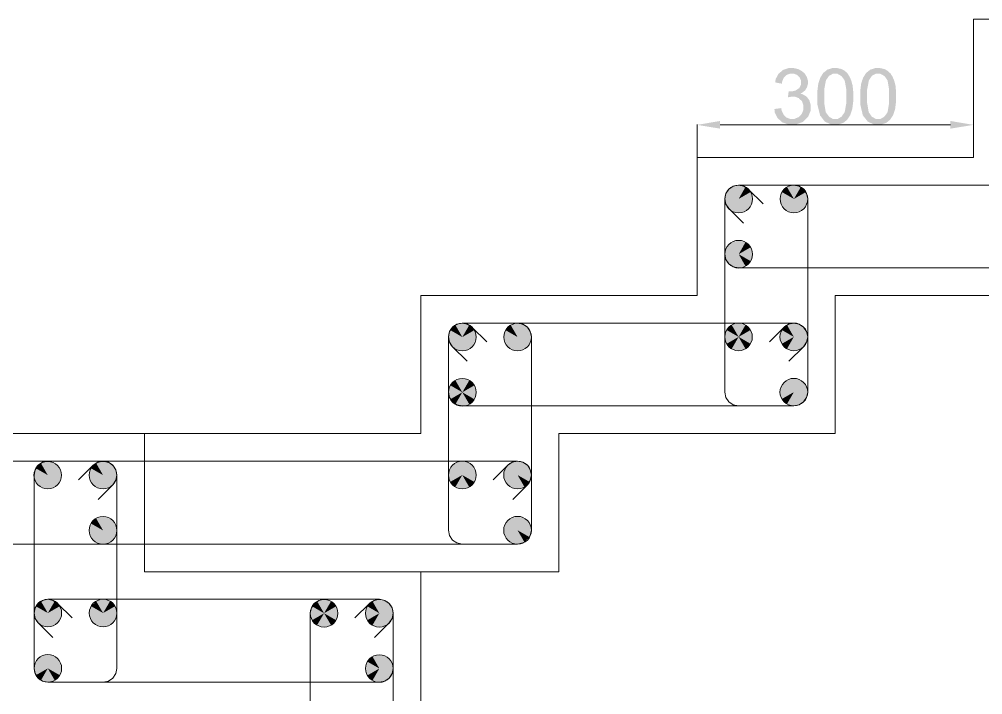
# Model space of a CAD drawing. Header units: millimetres. Extents: x 51.5 to 74.8, y 0.8 to 17.2.
# Drawn here: x 65.006 to 66.374, y 5.873 to 6.833 of the extents above; entities that cross this region are included whole.
import ezdxf

# ---------------------------------------------------------------- set-up
doc = ezdxf.new("R2010")
doc.units = ezdxf.units.MM
doc.layers.add('PDF_Geomertry', color=7, linetype='Continuous')
doc.layers.add('PDF_Solid Fills', color=7, linetype='Continuous')

msp = doc.modelspace()

# ---------------------------------------------------------------- hatches: boundary and pattern name
at = {"layer": 'PDF_Solid Fills', "transparency": 33554559}
msp.add_hatch(color=256, dxfattribs=at).paths.add_polyline_path([(66.0784, 6.7056), (66.088, 6.7069), (66.0888, 6.7029), (66.0918, 6.697), (66.0937, 6.6952), (66.0957, 6.6934), (66.1005, 6.6916), (66.1034, 6.6916), (66.1068, 6.6916), (66.1126, 6.694), (66.115, 6.6963), (66.1172, 6.6987), (66.1195, 6.7044), (66.1195, 6.7079), (66.1195, 6.7112), (66.1175, 6.7168), (66.1152, 6.7188), (66.113, 6.7211), (66.1076, 6.7231), (66.1043, 6.7231), (66.1029, 6.7231), (66.0994, 6.7226), (66.0975, 6.7222), (66.0986, 6.7306), (66.099, 6.7305), (66.0998, 6.7305), (66.1001, 6.7305), (66.1032, 6.7305), (66.1087, 6.732), (66.1111, 6.7337), (66.1136, 6.7352), (66.1161, 6.7402), (66.1161, 6.7436), (66.1161, 6.7462), (66.1143, 6.7505), (66.1125, 6.7523), (66.1107, 6.754), (66.1061, 6.7558), (66.1032, 6.7558), (66.1004, 6.7558), (66.0957, 6.754), (66.0938, 6.7523), (66.0919, 6.7505), (66.0895, 6.7452), (66.089, 6.7416), (66.0794, 6.7434), (66.0802, 6.7483), (66.0843, 6.7558), (66.0875, 6.7584), (66.0905, 6.7611), (66.0983, 6.7637), (66.103, 6.7637), (66.1062, 6.7637), (66.112, 6.7623), (66.1148, 6.7609), (66.1175, 6.7595), (66.1216, 6.7558), (66.123, 6.7534), (66.1245, 6.7511), (66.1259, 6.7461), (66.1259, 6.7433), (66.1259, 6.7408), (66.1245, 6.7362), (66.1232, 6.7341), (66.1218, 6.732), (66.1177, 6.7287), (66.1151, 6.7274), (66.1186, 6.7266), (66.124, 6.7233), (66.1259, 6.7208), (66.1279, 6.7183), (66.1298, 6.7119), (66.1298, 6.7081), (66.1298, 6.703), (66.1261, 6.6943), (66.1223, 6.6908), (66.1186, 6.6872), (66.1091, 6.6836), (66.1033, 6.6836), (66.0982, 6.6836), (66.0897, 6.6866), (66.0862, 6.6897), (66.0827, 6.6929), (66.0788, 6.7008)])
h = msp.add_hatch(color=256, dxfattribs=at)
h.paths.add_polyline_path([(66.1393, 6.7236), (66.1393, 6.7305), (66.1407, 6.7418), (66.1422, 6.7461), (66.1436, 6.7502), (66.1477, 6.7569), (66.1507, 6.7591), (66.1534, 6.7615), (66.1605, 6.7637), (66.1648, 6.7637), (66.168, 6.7637), (66.1736, 6.7624), (66.1759, 6.7612), (66.1783, 6.7599), (66.1822, 6.7562), (66.1837, 6.7538), (66.1852, 6.7515), (66.1877, 6.7456), (66.1886, 6.7422), (66.1895, 6.7387), (66.1904, 6.7294), (66.1904, 6.7236), (66.1904, 6.7168), (66.189, 6.7055), (66.1875, 6.7013), (66.1861, 6.697), (66.1819, 6.6905), (66.179, 6.6881), (66.1762, 6.6859), (66.1691, 6.6836), (66.1648, 6.6836), (66.1591, 6.6836), (66.1502, 6.6876), (66.147, 6.6916), (66.1432, 6.6966), (66.1393, 6.7126)])
h.paths.add_polyline_path([(66.1491, 6.7236), (66.1491, 6.714), (66.1513, 6.7011), (66.1537, 6.6979), (66.1559, 6.6947), (66.1615, 6.6915), (66.1648, 6.6915), (66.1682, 6.6915), (66.1737, 6.6947), (66.1759, 6.6979), (66.1782, 6.7011), (66.1805, 6.714), (66.1805, 6.7236), (66.1805, 6.7333), (66.1782, 6.7462), (66.1759, 6.7494), (66.1737, 6.7524), (66.168, 6.7556), (66.1647, 6.7556), (66.1613, 6.7556), (66.1561, 6.7529), (66.1541, 6.7501), (66.1516, 6.7465), (66.1491, 6.7333)])
h = msp.add_hatch(color=256, dxfattribs=at)
h.paths.add_polyline_path([(66.2002, 6.7236), (66.2002, 6.7305), (66.2016, 6.7418), (66.203, 6.7461), (66.2044, 6.7502), (66.2087, 6.7569), (66.2115, 6.7591), (66.2144, 6.7615), (66.2215, 6.7637), (66.2257, 6.7637), (66.2288, 6.7637), (66.2344, 6.7624), (66.2368, 6.7612), (66.2391, 6.7599), (66.2432, 6.7562), (66.2447, 6.7538), (66.2462, 6.7515), (66.2486, 6.7456), (66.2495, 6.7422), (66.2504, 6.7387), (66.2512, 6.7294), (66.2512, 6.7236), (66.2512, 6.7168), (66.2498, 6.7055), (66.2484, 6.7013), (66.247, 6.697), (66.2427, 6.6905), (66.24, 6.6881), (66.2372, 6.6859), (66.23, 6.6836), (66.2257, 6.6836), (66.2201, 6.6836), (66.2112, 6.6876), (66.2079, 6.6916), (66.204, 6.6966), (66.2002, 6.7126)])
h.paths.add_polyline_path([(66.2101, 6.7236), (66.2101, 6.714), (66.2123, 6.7011), (66.2145, 6.6979), (66.2168, 6.6947), (66.2225, 6.6915), (66.2257, 6.6915), (66.229, 6.6915), (66.2345, 6.6947), (66.2369, 6.6979), (66.2391, 6.7011), (66.2413, 6.714), (66.2413, 6.7236), (66.2413, 6.7333), (66.2391, 6.7462), (66.2369, 6.7494), (66.2347, 6.7524), (66.229, 6.7556), (66.2257, 6.7556), (66.2223, 6.7556), (66.217, 6.7529), (66.215, 6.7501), (66.2126, 6.7465), (66.2101, 6.7333)])

# ---------------------------------------------------------------- linework, layer by layer
at = {"layer": 'PDF_Geomertry', "lineweight": 0}
for points in [[(66.5573, 6.4406), (66.1648, 6.4406), (66.1648, 6.2444), (65.7723, 6.2444), (65.7723, 6.0481), (65.1837, 6.0481), (65.1837, 6.2444), (65.5762, 6.2444), (65.5762, 6.4406), (65.9686, 6.4406), (65.9686, 6.6369), (66.3611, 6.6369), (66.3611, 6.8331), (66.7536, 6.8331)], [(65.9686, 6.6372), (65.9686, 6.6834)], [(66.0013, 6.6831), (66.3284, 6.6831)], [(66.3611, 6.6372), (66.3611, 6.6834)], [(66.3611, 6.6831), (66.3611, 6.6831)], [(65.9686, 6.6369), (65.9686, 6.6369)], [(66.3611, 6.6369), (66.3611, 6.6369)], [(66.4984, 6.4799), (66.0275, 6.4799), (66.02, 6.4813), (66.0136, 6.4856), (66.0094, 6.492), (66.0079, 6.4995), (66.0079, 6.578), (66.0094, 6.5855), (66.0136, 6.5919), (66.02, 6.5962), (66.0275, 6.5976), (66.035, 6.5962), (66.0413, 6.5919), (66.0622, 6.5711), (66.0413, 6.5919), (66.035, 6.5962), (66.0275, 6.5976), (66.02, 6.5962), (66.0136, 6.5919), (66.0094, 6.5855), (66.0079, 6.578), (66.0079, 6.3033), (66.0094, 6.2958), (66.0136, 6.2894), (66.02, 6.2852), (66.0275, 6.2837), (66.1059, 6.2837), (66.1134, 6.2852), (66.1198, 6.2894), (66.1241, 6.2958), (66.1257, 6.3033), (66.1257, 6.578), (66.1241, 6.5855), (66.1198, 6.5919), (66.1134, 6.5962), (66.1059, 6.5976), (66.0275, 6.5976), (66.02, 6.5962), (66.0136, 6.5919), (66.0094, 6.5855), (66.0079, 6.578), (66.0094, 6.5705), (66.0136, 6.5641), (66.0344, 6.5433), (66.0136, 6.5641), (66.0094, 6.5705), (66.0079, 6.578), (66.0094, 6.5855), (66.0136, 6.5919), (66.02, 6.5962), (66.0275, 6.5976), (66.4984, 6.5976)], [(66.099, 6.3472), (66.1198, 6.3679), (66.1241, 6.3743), (66.1257, 6.3818), (66.1241, 6.3893), (66.1198, 6.3956), (66.1134, 6.3999), (66.1059, 6.4015), (65.635, 6.4015), (65.6275, 6.3999), (65.6212, 6.3956), (65.6169, 6.3893), (65.6154, 6.3818), (65.6154, 6.3033), (65.6169, 6.2958), (65.6212, 6.2894), (65.6275, 6.2852), (65.635, 6.2837), (66.1059, 6.2837), (66.1134, 6.2852), (66.1198, 6.2894), (66.1241, 6.2958), (66.1257, 6.3033), (66.1257, 6.3818), (66.1241, 6.3893), (66.1198, 6.3956), (66.1134, 6.3999), (66.1059, 6.4015), (66.0984, 6.3999), (66.092, 6.3956), (66.0713, 6.3748)], [(65.6697, 6.3748), (65.6488, 6.3956), (65.6426, 6.3999), (65.635, 6.4015), (65.6275, 6.3999), (65.6212, 6.3956), (65.6169, 6.3893), (65.6154, 6.3818), (65.6154, 6.107), (65.6169, 6.0995), (65.6212, 6.0931), (65.6275, 6.089), (65.635, 6.0874), (65.7136, 6.0874), (65.7211, 6.089), (65.7275, 6.0931), (65.7316, 6.0995), (65.7332, 6.107), (65.7332, 6.3818), (65.7316, 6.3893), (65.7275, 6.3956), (65.7211, 6.3999), (65.7136, 6.4015), (65.635, 6.4015), (65.6275, 6.3999), (65.6212, 6.3956), (65.6169, 6.3893), (65.6154, 6.3818), (65.6169, 6.3743), (65.6212, 6.3679), (65.6419, 6.3472)], [(66.7536, 5.4595), (66.3611, 5.4595), (66.3611, 5.6558), (65.9686, 5.6558), (65.9686, 5.852), (65.5762, 5.852), (65.5762, 6.0481), (65.1837, 6.0481), (65.1837, 6.2444), (63.3207, 6.2444), (63.2707, 6.1466)], [(65.7066, 6.1509), (65.7275, 6.1718), (65.7316, 6.178), (65.7332, 6.1855), (65.7316, 6.1931), (65.7275, 6.1994), (65.7211, 6.2037), (65.7136, 6.2052), (63.1113, 6.2052)], [(63.1113, 6.0874), (65.7136, 6.0874), (65.7211, 6.089), (65.7275, 6.0931), (65.7316, 6.0995), (65.7332, 6.107), (65.7332, 6.1855), (65.7316, 6.1931), (65.7275, 6.1994), (65.7211, 6.2037), (65.7136, 6.2052), (65.7061, 6.2037), (65.6997, 6.1994), (65.6788, 6.1786)], [(65.0901, 6.1786), (65.1109, 6.1994), (65.1173, 6.2037), (65.1248, 6.2052), (65.1323, 6.2037), (65.1387, 6.1994), (65.143, 6.1931), (65.1444, 6.1855), (65.1444, 5.9108), (65.143, 5.9033), (65.1387, 5.897), (65.1323, 5.8927), (65.1248, 5.8912), (65.0463, 5.8912), (65.0388, 5.8927), (65.0325, 5.897), (65.0282, 5.9033), (65.0268, 5.9108), (65.0268, 6.1855), (65.0282, 6.1931), (65.0325, 6.1994), (65.0388, 6.2037), (65.0463, 6.2052), (65.1248, 6.2052), (65.1323, 6.2037), (65.1387, 6.1994), (65.143, 6.1931), (65.1444, 6.1855), (65.143, 6.178), (65.1387, 6.1718), (65.1179, 6.1509)], [(65.0533, 5.9547), (65.0325, 5.9755), (65.0282, 5.9819), (65.0268, 5.9894), (65.0282, 5.9969), (65.0325, 6.0031), (65.0388, 6.0074), (65.0463, 6.009), (65.5173, 6.009), (65.5248, 6.0074), (65.5312, 6.0031), (65.5354, 5.9969), (65.5369, 5.9894), (65.5369, 5.9108), (65.5354, 5.9033), (65.5312, 5.897), (65.5248, 5.8927), (65.5173, 5.8912), (65.0463, 5.8912), (65.0388, 5.8927), (65.0325, 5.897), (65.0282, 5.9033), (65.0268, 5.9108), (65.0268, 5.9894), (65.0282, 5.9969), (65.0325, 6.0031), (65.0388, 6.0074), (65.0463, 6.009), (65.0538, 6.0074), (65.0602, 6.0031), (65.0811, 5.9824)], [(65.4191, 5.7147), (65.4191, 5.9894), (65.4207, 5.9969), (65.425, 6.0031), (65.4313, 6.0074), (65.4388, 6.009), (65.5173, 6.009), (65.5248, 6.0074), (65.5312, 6.0031), (65.5354, 5.9969), (65.5369, 5.9894), (65.5354, 5.9819), (65.5312, 5.9755), (65.5104, 5.9547)], [(65.4826, 5.9824), (65.5034, 6.0031), (65.5098, 6.0074), (65.5173, 6.009), (65.5248, 6.0074), (65.5312, 6.0031), (65.5354, 5.9969), (65.5369, 5.9894), (65.5369, 5.7147)]]:
    msp.add_lwpolyline(points, dxfattribs=at)
for centre in [(65.4387, 5.9891), (65.5172, 5.9891), (65.5172, 5.9891), (65.5172, 5.9106)]:
    msp.add_circle(centre, 0.0196, dxfattribs=at)
for points in [[(66.0472, 6.5779), (66.0472, 6.5887), (66.0384, 6.5974), (66.0276, 6.5974), (66.0168, 6.5974), (66.0079, 6.5887), (66.0079, 6.5779), (66.0079, 6.567), (66.0168, 6.5581), (66.0276, 6.5581), (66.0384, 6.5581), (66.0472, 6.567), (66.0472, 6.5779)], [(66.0472, 6.5779), (66.0472, 6.5887), (66.0384, 6.5974), (66.0276, 6.5974), (66.0168, 6.5974), (66.0079, 6.5887), (66.0079, 6.5779), (66.0079, 6.567), (66.0168, 6.5581), (66.0276, 6.5581), (66.0384, 6.5581), (66.0472, 6.567), (66.0472, 6.5779)], [(66.1257, 6.5779), (66.1257, 6.5887), (66.1169, 6.5974), (66.1061, 6.5974), (66.0952, 6.5974), (66.0865, 6.5887), (66.0865, 6.5779), (66.0865, 6.567), (66.0952, 6.5581), (66.1061, 6.5581), (66.1169, 6.5581), (66.1257, 6.567), (66.1257, 6.5779)], [(66.0472, 6.4993), (66.0472, 6.5101), (66.0384, 6.519), (66.0276, 6.519), (66.0168, 6.519), (66.0079, 6.5101), (66.0079, 6.4993), (66.0079, 6.4884), (66.0168, 6.4797), (66.0276, 6.4797), (66.0384, 6.4797), (66.0472, 6.4884), (66.0472, 6.4993)], [(65.6547, 6.3816), (65.6547, 6.3924), (65.6459, 6.4012), (65.6351, 6.4012), (65.6243, 6.4012), (65.6155, 6.3924), (65.6155, 6.3816), (65.6155, 6.3708), (65.6243, 6.3619), (65.6351, 6.3619), (65.6459, 6.3619), (65.6547, 6.3708), (65.6547, 6.3816)], [(65.6547, 6.3816), (65.6547, 6.3924), (65.6459, 6.4012), (65.6351, 6.4012), (65.6243, 6.4012), (65.6155, 6.3924), (65.6155, 6.3816), (65.6155, 6.3708), (65.6243, 6.3619), (65.6351, 6.3619), (65.6459, 6.3619), (65.6547, 6.3708), (65.6547, 6.3816)], [(65.7332, 6.3816), (65.7332, 6.3924), (65.7244, 6.4012), (65.7136, 6.4012), (65.7027, 6.4012), (65.694, 6.3924), (65.694, 6.3816), (65.694, 6.3708), (65.7027, 6.3619), (65.7136, 6.3619), (65.7244, 6.3619), (65.7332, 6.3708), (65.7332, 6.3816)], [(66.047, 6.3818), (66.047, 6.3926), (66.0383, 6.4015), (66.0275, 6.4015), (66.0166, 6.4015), (66.0079, 6.3926), (66.0079, 6.3818), (66.0079, 6.3709), (66.0166, 6.3622), (66.0275, 6.3622), (66.0383, 6.3622), (66.047, 6.3709), (66.047, 6.3818)], [(66.1257, 6.3818), (66.1257, 6.3926), (66.1168, 6.4015), (66.1059, 6.4015), (66.0951, 6.4015), (66.0863, 6.3926), (66.0863, 6.3818), (66.0863, 6.3709), (66.0951, 6.3622), (66.1059, 6.3622), (66.1168, 6.3622), (66.1257, 6.3709), (66.1257, 6.3818)], [(66.1257, 6.3818), (66.1257, 6.3926), (66.1168, 6.4015), (66.1059, 6.4015), (66.0951, 6.4015), (66.0863, 6.3926), (66.0863, 6.3818), (66.0863, 6.3709), (66.0951, 6.3622), (66.1059, 6.3622), (66.1168, 6.3622), (66.1257, 6.3709), (66.1257, 6.3818)], [(65.6547, 6.3031), (65.6547, 6.314), (65.6459, 6.3227), (65.6351, 6.3227), (65.6243, 6.3227), (65.6155, 6.314), (65.6155, 6.3031), (65.6155, 6.2923), (65.6243, 6.2834), (65.6351, 6.2834), (65.6459, 6.2834), (65.6547, 6.2923), (65.6547, 6.3031)], [(66.1257, 6.3033), (66.1257, 6.3141), (66.1168, 6.3229), (66.1059, 6.3229), (66.0951, 6.3229), (66.0863, 6.3141), (66.0863, 6.3033), (66.0863, 6.2924), (66.0951, 6.2837), (66.1059, 6.2837), (66.1168, 6.2837), (66.1257, 6.2924), (66.1257, 6.3033)], [(65.0659, 6.1854), (65.0659, 6.1962), (65.057, 6.2049), (65.0462, 6.2049), (65.0354, 6.2049), (65.0266, 6.1962), (65.0266, 6.1854), (65.0266, 6.1745), (65.0354, 6.1658), (65.0462, 6.1658), (65.057, 6.1658), (65.0659, 6.1745), (65.0659, 6.1854)], [(65.1444, 6.1854), (65.1444, 6.1962), (65.1355, 6.2049), (65.1247, 6.2049), (65.1138, 6.2049), (65.1051, 6.1962), (65.1051, 6.1854), (65.1051, 6.1745), (65.1138, 6.1658), (65.1247, 6.1658), (65.1355, 6.1658), (65.1444, 6.1745), (65.1444, 6.1854)], [(65.1444, 6.1854), (65.1444, 6.1962), (65.1355, 6.2049), (65.1247, 6.2049), (65.1138, 6.2049), (65.1051, 6.1962), (65.1051, 6.1854), (65.1051, 6.1745), (65.1138, 6.1658), (65.1247, 6.1658), (65.1355, 6.1658), (65.1444, 6.1745), (65.1444, 6.1854)], [(65.6547, 6.1855), (65.6547, 6.1963), (65.6458, 6.2052), (65.635, 6.2052), (65.6241, 6.2052), (65.6154, 6.1963), (65.6154, 6.1855), (65.6154, 6.1747), (65.6241, 6.1659), (65.635, 6.1659), (65.6458, 6.1659), (65.6547, 6.1747), (65.6547, 6.1855)], [(65.7332, 6.1855), (65.7332, 6.1963), (65.7244, 6.2052), (65.7136, 6.2052), (65.7027, 6.2052), (65.6938, 6.1963), (65.6938, 6.1855), (65.6938, 6.1747), (65.7027, 6.1659), (65.7136, 6.1659), (65.7244, 6.1659), (65.7332, 6.1747), (65.7332, 6.1855)], [(65.7332, 6.1855), (65.7332, 6.1963), (65.7244, 6.2052), (65.7136, 6.2052), (65.7027, 6.2052), (65.6938, 6.1963), (65.6938, 6.1855), (65.6938, 6.1747), (65.7027, 6.1659), (65.7136, 6.1659), (65.7244, 6.1659), (65.7332, 6.1747), (65.7332, 6.1855)], [(65.1444, 6.1069), (65.1444, 6.1177), (65.1355, 6.1265), (65.1247, 6.1265), (65.1138, 6.1265), (65.1051, 6.1177), (65.1051, 6.1069), (65.1051, 6.0961), (65.1138, 6.0872), (65.1247, 6.0872), (65.1355, 6.0872), (65.1444, 6.0961), (65.1444, 6.1069)], [(65.7332, 6.107), (65.7332, 6.1179), (65.7244, 6.1268), (65.7136, 6.1268), (65.7027, 6.1268), (65.6938, 6.1179), (65.6938, 6.107), (65.6938, 6.0962), (65.7027, 6.0874), (65.7136, 6.0874), (65.7244, 6.0874), (65.7332, 6.0962), (65.7332, 6.107)], [(65.0659, 5.9894), (65.0659, 6.0002), (65.0572, 6.009), (65.0463, 6.009), (65.0355, 6.009), (65.0268, 6.0002), (65.0268, 5.9894), (65.0268, 5.9786), (65.0355, 5.9697), (65.0463, 5.9697), (65.0572, 5.9697), (65.0659, 5.9786), (65.0659, 5.9894)], [(65.0659, 5.9894), (65.0659, 6.0002), (65.0572, 6.009), (65.0463, 6.009), (65.0355, 6.009), (65.0268, 6.0002), (65.0268, 5.9894), (65.0268, 5.9786), (65.0355, 5.9697), (65.0463, 5.9697), (65.0572, 5.9697), (65.0659, 5.9786), (65.0659, 5.9894)], [(65.1444, 5.9894), (65.1444, 6.0002), (65.1357, 6.009), (65.1248, 6.009), (65.114, 6.009), (65.1052, 6.0002), (65.1052, 5.9894), (65.1052, 5.9786), (65.114, 5.9697), (65.1248, 5.9697), (65.1357, 5.9697), (65.1444, 5.9786), (65.1444, 5.9894)], [(65.0659, 5.9108), (65.0659, 5.9216), (65.0572, 5.9305), (65.0463, 5.9305), (65.0355, 5.9305), (65.0268, 5.9216), (65.0268, 5.9108), (65.0268, 5.8999), (65.0355, 5.8912), (65.0463, 5.8912), (65.0572, 5.8912), (65.0659, 5.8999), (65.0659, 5.9108)]]:
    msp.add_open_spline(points, degree=3, knots=[0, 0, 0, 0, 1, 1, 1, 2, 2, 2, 3, 3, 3, 4, 4, 4, 4], dxfattribs=at)
at = {"layer": 'PDF_Solid Fills', "transparency": 33554559}
for points in [[(66.0013, 6.6886), (66.0013, 6.6777), (65.9686, 6.6831)], [(66.3284, 6.6777), (66.3284, 6.6886), (66.3611, 6.6831)], [(66.0276, 6.5974), (66.0177, 6.5948), (66.0276, 6.5779)], [(66.0373, 6.5948), (66.0276, 6.5974), (66.0276, 6.5779)], [(66.1061, 6.5974), (66.0962, 6.5948), (66.1061, 6.5779)], [(66.1159, 6.5948), (66.1061, 6.5974), (66.1061, 6.5779)], [(66.0105, 6.5876), (66.0079, 6.5779), (66.0276, 6.5779)], [(66.0177, 6.5948), (66.0105, 6.5876), (66.0276, 6.5779)], [(66.0445, 6.5876), (66.0373, 6.5948), (66.0276, 6.5779)], [(66.0472, 6.5779), (66.0445, 6.5876), (66.0276, 6.5779)], [(66.0891, 6.5876), (66.0865, 6.5779), (66.1061, 6.5779)], [(66.0962, 6.5948), (66.0891, 6.5876), (66.1061, 6.5779)], [(66.123, 6.5876), (66.1159, 6.5948), (66.1061, 6.5779)], [(66.1257, 6.5779), (66.123, 6.5876), (66.1061, 6.5779)], [(66.0079, 6.5779), (66.0105, 6.568), (66.0276, 6.5779)], [(66.0105, 6.568), (66.0177, 6.5608), (66.0276, 6.5779)], [(66.0177, 6.5608), (66.0276, 6.5581), (66.0276, 6.5779)], [(66.0445, 6.568), (66.0472, 6.5779), (66.0276, 6.5779)], [(66.0373, 6.5608), (66.0445, 6.568), (66.0276, 6.5779)], [(66.0276, 6.5581), (66.0373, 6.5608), (66.0276, 6.5779)], [(66.0865, 6.5779), (66.0891, 6.568), (66.1061, 6.5779)], [(66.0891, 6.568), (66.0962, 6.5608), (66.1061, 6.5779)], [(66.0962, 6.5608), (66.1061, 6.5581), (66.1061, 6.5779)], [(66.123, 6.568), (66.1257, 6.5779), (66.1061, 6.5779)], [(66.1159, 6.5608), (66.123, 6.568), (66.1061, 6.5779)], [(66.1061, 6.5581), (66.1159, 6.5608), (66.1061, 6.5779)], [(66.0105, 6.5091), (66.0177, 6.5163), (66.0276, 6.4993)], [(66.0177, 6.5163), (66.0276, 6.519), (66.0276, 6.4993)], [(66.0276, 6.519), (66.0373, 6.5163), (66.0276, 6.4993)], [(66.0373, 6.5163), (66.0445, 6.5091), (66.0276, 6.4993)], [(66.0079, 6.4993), (66.0105, 6.5091), (66.0276, 6.4993)], [(66.0445, 6.5091), (66.0472, 6.4993), (66.0276, 6.4993)], [(66.0105, 6.4895), (66.0079, 6.4993), (66.0276, 6.4993)], [(66.0177, 6.4823), (66.0105, 6.4895), (66.0276, 6.4993)], [(66.0276, 6.4797), (66.0177, 6.4823), (66.0276, 6.4993)], [(66.0373, 6.4823), (66.0276, 6.4797), (66.0276, 6.4993)], [(66.0445, 6.4895), (66.0373, 6.4823), (66.0276, 6.4993)], [(66.0472, 6.4993), (66.0445, 6.4895), (66.0276, 6.4993)], [(65.6182, 6.3913), (65.6155, 6.3816), (65.6351, 6.3816)], [(65.6252, 6.3986), (65.6182, 6.3913), (65.6351, 6.3816)], [(65.6351, 6.4012), (65.6252, 6.3986), (65.6351, 6.3816)], [(65.645, 6.3986), (65.6351, 6.4012), (65.6351, 6.3816)], [(65.652, 6.3913), (65.645, 6.3986), (65.6351, 6.3816)], [(65.6547, 6.3816), (65.652, 6.3913), (65.6351, 6.3816)], [(65.6966, 6.3913), (65.694, 6.3816), (65.7136, 6.3816)], [(65.7038, 6.3986), (65.6966, 6.3913), (65.7136, 6.3816)], [(65.7136, 6.4012), (65.7038, 6.3986), (65.7136, 6.3816)], [(65.7234, 6.3986), (65.7136, 6.4012), (65.7136, 6.3816)], [(65.7307, 6.3913), (65.7234, 6.3986), (65.7136, 6.3816)], [(65.7332, 6.3816), (65.7307, 6.3913), (65.7136, 6.3816)], [(66.0079, 6.3818), (66.0105, 6.3916), (66.0275, 6.3818)], [(66.0105, 6.3916), (66.0177, 6.3988), (66.0275, 6.3818)], [(66.0177, 6.3988), (66.0275, 6.4015), (66.0275, 6.3818)], [(66.0275, 6.4015), (66.0373, 6.3988), (66.0275, 6.3818)], [(66.0373, 6.3988), (66.0445, 6.3916), (66.0275, 6.3818)], [(66.0445, 6.3916), (66.047, 6.3818), (66.0275, 6.3818)], [(66.0863, 6.3818), (66.089, 6.3916), (66.1059, 6.3818)], [(66.089, 6.3916), (66.0962, 6.3988), (66.1059, 6.3818)], [(66.0962, 6.3988), (66.1059, 6.4015), (66.1059, 6.3818)], [(66.1059, 6.4015), (66.1158, 6.3988), (66.1059, 6.3818)], [(66.1158, 6.3988), (66.123, 6.3916), (66.1059, 6.3818)], [(66.123, 6.3916), (66.1257, 6.3818), (66.1059, 6.3818)], [(65.6155, 6.3816), (65.6182, 6.3718), (65.6351, 6.3816)], [(65.6182, 6.3718), (65.6252, 6.3645), (65.6351, 6.3816)], [(65.6252, 6.3645), (65.6351, 6.3619), (65.6351, 6.3816)], [(65.652, 6.3718), (65.6547, 6.3816), (65.6351, 6.3816)], [(65.645, 6.3645), (65.652, 6.3718), (65.6351, 6.3816)], [(65.6351, 6.3619), (65.645, 6.3645), (65.6351, 6.3816)], [(65.694, 6.3816), (65.6966, 6.3718), (65.7136, 6.3816)], [(65.6966, 6.3718), (65.7038, 6.3645), (65.7136, 6.3816)], [(65.7038, 6.3645), (65.7136, 6.3619), (65.7136, 6.3816)], [(65.7307, 6.3718), (65.7332, 6.3816), (65.7136, 6.3816)], [(65.7234, 6.3645), (65.7307, 6.3718), (65.7136, 6.3816)], [(65.7136, 6.3619), (65.7234, 6.3645), (65.7136, 6.3816)], [(66.0105, 6.372), (66.0079, 6.3818), (66.0275, 6.3818)], [(66.0177, 6.3648), (66.0105, 6.372), (66.0275, 6.3818)], [(66.0275, 6.3622), (66.0177, 6.3648), (66.0275, 6.3818)], [(66.0373, 6.3648), (66.0275, 6.3622), (66.0275, 6.3818)], [(66.0445, 6.372), (66.0373, 6.3648), (66.0275, 6.3818)], [(66.047, 6.3818), (66.0445, 6.372), (66.0275, 6.3818)], [(66.089, 6.372), (66.0863, 6.3818), (66.1059, 6.3818)], [(66.0962, 6.3648), (66.089, 6.372), (66.1059, 6.3818)], [(66.1059, 6.3622), (66.0962, 6.3648), (66.1059, 6.3818)], [(66.1158, 6.3648), (66.1059, 6.3622), (66.1059, 6.3818)], [(66.123, 6.372), (66.1158, 6.3648), (66.1059, 6.3818)], [(66.1257, 6.3818), (66.123, 6.372), (66.1059, 6.3818)], [(65.6252, 6.3201), (65.6351, 6.3227), (65.6351, 6.3031)], [(65.6351, 6.3227), (65.645, 6.3201), (65.6351, 6.3031)], [(66.1059, 6.3229), (66.0962, 6.3204), (66.1059, 6.3033)], [(66.1158, 6.3204), (66.1059, 6.3229), (66.1059, 6.3033)], [(65.6155, 6.3031), (65.6182, 6.3129), (65.6351, 6.3031)], [(65.6182, 6.3129), (65.6252, 6.3201), (65.6351, 6.3031)], [(65.645, 6.3201), (65.652, 6.3129), (65.6351, 6.3031)], [(65.652, 6.3129), (65.6547, 6.3031), (65.6351, 6.3031)], [(66.089, 6.3131), (66.0863, 6.3033), (66.1059, 6.3033)], [(66.0962, 6.3204), (66.089, 6.3131), (66.1059, 6.3033)], [(66.123, 6.3131), (66.1158, 6.3204), (66.1059, 6.3033)], [(66.1257, 6.3033), (66.123, 6.3131), (66.1059, 6.3033)], [(65.6182, 6.2933), (65.6155, 6.3031), (65.6351, 6.3031)], [(65.6252, 6.2861), (65.6182, 6.2933), (65.6351, 6.3031)], [(65.6351, 6.2834), (65.6252, 6.2861), (65.6351, 6.3031)], [(65.645, 6.2861), (65.6351, 6.2834), (65.6351, 6.3031)], [(65.652, 6.2933), (65.645, 6.2861), (65.6351, 6.3031)], [(65.6547, 6.3031), (65.652, 6.2933), (65.6351, 6.3031)], [(66.0863, 6.3033), (66.089, 6.2936), (66.1059, 6.3033)], [(66.089, 6.2936), (66.0962, 6.2863), (66.1059, 6.3033)], [(66.0962, 6.2863), (66.1059, 6.2837), (66.1059, 6.3033)], [(66.123, 6.2936), (66.1257, 6.3033), (66.1059, 6.3033)], [(66.1158, 6.2863), (66.123, 6.2936), (66.1059, 6.3033)], [(66.1059, 6.2837), (66.1158, 6.2863), (66.1059, 6.3033)], [(65.0293, 6.1951), (65.0365, 6.2023), (65.0462, 6.1854)], [(65.0365, 6.2023), (65.0462, 6.2049), (65.0462, 6.1854)], [(65.0462, 6.2049), (65.0561, 6.2023), (65.0462, 6.1854)], [(65.0561, 6.2023), (65.0633, 6.1951), (65.0462, 6.1854)], [(65.1077, 6.1951), (65.115, 6.2023), (65.1247, 6.1854)], [(65.115, 6.2023), (65.1247, 6.2049), (65.1247, 6.1854)], [(65.1247, 6.2049), (65.1345, 6.2023), (65.1247, 6.1854)], [(65.1345, 6.2023), (65.1418, 6.1951), (65.1247, 6.1854)], [(65.618, 6.1954), (65.6252, 6.2026), (65.635, 6.1855)], [(65.6252, 6.2026), (65.635, 6.2052), (65.635, 6.1855)], [(65.635, 6.2052), (65.6448, 6.2026), (65.635, 6.1855)], [(65.6448, 6.2026), (65.652, 6.1954), (65.635, 6.1855)], [(65.6965, 6.1954), (65.7037, 6.2026), (65.7136, 6.1855)], [(65.7037, 6.2026), (65.7136, 6.2052), (65.7136, 6.1855)], [(65.7136, 6.2052), (65.7233, 6.2026), (65.7136, 6.1855)], [(65.7233, 6.2026), (65.7305, 6.1954), (65.7136, 6.1855)], [(65.0266, 6.1854), (65.0293, 6.1951), (65.0462, 6.1854)], [(65.0633, 6.1951), (65.0659, 6.1854), (65.0462, 6.1854)], [(65.1051, 6.1854), (65.1077, 6.1951), (65.1247, 6.1854)], [(65.1418, 6.1951), (65.1444, 6.1854), (65.1247, 6.1854)], [(65.6154, 6.1855), (65.618, 6.1954), (65.635, 6.1855)], [(65.652, 6.1954), (65.6547, 6.1855), (65.635, 6.1855)], [(65.6938, 6.1855), (65.6965, 6.1954), (65.7136, 6.1855)], [(65.7305, 6.1954), (65.7332, 6.1855), (65.7136, 6.1855)], [(65.0293, 6.1755), (65.0266, 6.1854), (65.0462, 6.1854)], [(65.0365, 6.1683), (65.0293, 6.1755), (65.0462, 6.1854)], [(65.0462, 6.1658), (65.0365, 6.1683), (65.0462, 6.1854)], [(65.0561, 6.1683), (65.0462, 6.1658), (65.0462, 6.1854)], [(65.0633, 6.1755), (65.0561, 6.1683), (65.0462, 6.1854)], [(65.0659, 6.1854), (65.0633, 6.1755), (65.0462, 6.1854)], [(65.1077, 6.1755), (65.1051, 6.1854), (65.1247, 6.1854)], [(65.115, 6.1683), (65.1077, 6.1755), (65.1247, 6.1854)], [(65.1247, 6.1658), (65.115, 6.1683), (65.1247, 6.1854)], [(65.1345, 6.1683), (65.1247, 6.1658), (65.1247, 6.1854)], [(65.1418, 6.1755), (65.1345, 6.1683), (65.1247, 6.1854)], [(65.1444, 6.1854), (65.1418, 6.1755), (65.1247, 6.1854)], [(65.618, 6.1758), (65.6154, 6.1855), (65.635, 6.1855)], [(65.6252, 6.1686), (65.618, 6.1758), (65.635, 6.1855)], [(65.635, 6.1659), (65.6252, 6.1686), (65.635, 6.1855)], [(65.6448, 6.1686), (65.635, 6.1659), (65.635, 6.1855)], [(65.652, 6.1758), (65.6448, 6.1686), (65.635, 6.1855)], [(65.6547, 6.1855), (65.652, 6.1758), (65.635, 6.1855)], [(65.6965, 6.1758), (65.6938, 6.1855), (65.7136, 6.1855)], [(65.7037, 6.1686), (65.6965, 6.1758), (65.7136, 6.1855)], [(65.7136, 6.1659), (65.7037, 6.1686), (65.7136, 6.1855)], [(65.7233, 6.1686), (65.7136, 6.1659), (65.7136, 6.1855)], [(65.7305, 6.1758), (65.7233, 6.1686), (65.7136, 6.1855)], [(65.7332, 6.1855), (65.7305, 6.1758), (65.7136, 6.1855)], [(65.115, 6.1238), (65.1077, 6.1166), (65.1247, 6.1069)], [(65.1247, 6.1265), (65.115, 6.1238), (65.1247, 6.1069)], [(65.1345, 6.1238), (65.1247, 6.1265), (65.1247, 6.1069)], [(65.1418, 6.1166), (65.1345, 6.1238), (65.1247, 6.1069)], [(65.7037, 6.1241), (65.6965, 6.1169), (65.7136, 6.107)], [(65.7136, 6.1268), (65.7037, 6.1241), (65.7136, 6.107)], [(65.7233, 6.1241), (65.7136, 6.1268), (65.7136, 6.107)], [(65.7305, 6.1169), (65.7233, 6.1241), (65.7136, 6.107)], [(65.1077, 6.1166), (65.1051, 6.1069), (65.1247, 6.1069)], [(65.1051, 6.1069), (65.1077, 6.097), (65.1247, 6.1069)], [(65.1077, 6.097), (65.115, 6.0898), (65.1247, 6.1069)], [(65.115, 6.0898), (65.1247, 6.0872), (65.1247, 6.1069)], [(65.1444, 6.1069), (65.1418, 6.1166), (65.1247, 6.1069)], [(65.1418, 6.097), (65.1444, 6.1069), (65.1247, 6.1069)], [(65.1345, 6.0898), (65.1418, 6.097), (65.1247, 6.1069)], [(65.1247, 6.0872), (65.1345, 6.0898), (65.1247, 6.1069)], [(65.6965, 6.1169), (65.6938, 6.107), (65.7136, 6.107)], [(65.6938, 6.107), (65.6965, 6.0973), (65.7136, 6.107)], [(65.6965, 6.0973), (65.7037, 6.0901), (65.7136, 6.107)], [(65.7037, 6.0901), (65.7136, 6.0874), (65.7136, 6.107)], [(65.7332, 6.107), (65.7305, 6.1169), (65.7136, 6.107)], [(65.7305, 6.0973), (65.7332, 6.107), (65.7136, 6.107)], [(65.7233, 6.0901), (65.7305, 6.0973), (65.7136, 6.107)], [(65.7136, 6.0874), (65.7233, 6.0901), (65.7136, 6.107)], [(65.0463, 6.009), (65.0365, 6.0063), (65.0463, 5.9894)], [(65.0561, 6.0063), (65.0463, 6.009), (65.0463, 5.9894)], [(65.1248, 6.009), (65.115, 6.0063), (65.1248, 5.9894)], [(65.1347, 6.0063), (65.1248, 6.009), (65.1248, 5.9894)], [(65.4288, 6.0061), (65.4387, 6.0087), (65.4387, 5.9891)], [(65.4387, 6.0087), (65.4486, 6.0061), (65.4387, 5.9891)], [(65.5075, 6.0061), (65.5172, 6.0087), (65.5172, 5.9891)], [(65.5172, 6.0087), (65.527, 6.0061), (65.5172, 5.9891)], [(65.0293, 5.9991), (65.0268, 5.9894), (65.0463, 5.9894)], [(65.0365, 6.0063), (65.0293, 5.9991), (65.0463, 5.9894)], [(65.0633, 5.9991), (65.0561, 6.0063), (65.0463, 5.9894)], [(65.0659, 5.9894), (65.0633, 5.9991), (65.0463, 5.9894)], [(65.1079, 5.9991), (65.1052, 5.9894), (65.1248, 5.9894)], [(65.115, 6.0063), (65.1079, 5.9991), (65.1248, 5.9894)], [(65.1418, 5.9991), (65.1347, 6.0063), (65.1248, 5.9894)], [(65.1444, 5.9894), (65.1418, 5.9991), (65.1248, 5.9894)], [(65.4191, 5.9891), (65.4218, 5.999), (65.4387, 5.9891)], [(65.4218, 5.999), (65.4288, 6.0061), (65.4387, 5.9891)], [(65.4486, 6.0061), (65.4557, 5.999), (65.4387, 5.9891)], [(65.4557, 5.999), (65.4583, 5.9891), (65.4387, 5.9891)], [(65.4976, 5.9891), (65.5002, 5.999), (65.5172, 5.9891)], [(65.5002, 5.999), (65.5075, 6.0061), (65.5172, 5.9891)], [(65.527, 6.0061), (65.5343, 5.999), (65.5172, 5.9891)], [(65.5343, 5.999), (65.5368, 5.9891), (65.5172, 5.9891)], [(65.0268, 5.9894), (65.0293, 5.9795), (65.0463, 5.9894)], [(65.0293, 5.9795), (65.0365, 5.9723), (65.0463, 5.9894)], [(65.0365, 5.9723), (65.0463, 5.9697), (65.0463, 5.9894)], [(65.0633, 5.9795), (65.0659, 5.9894), (65.0463, 5.9894)], [(65.0561, 5.9723), (65.0633, 5.9795), (65.0463, 5.9894)], [(65.0463, 5.9697), (65.0561, 5.9723), (65.0463, 5.9894)], [(65.1052, 5.9894), (65.1079, 5.9795), (65.1248, 5.9894)], [(65.1079, 5.9795), (65.115, 5.9723), (65.1248, 5.9894)], [(65.115, 5.9723), (65.1248, 5.9697), (65.1248, 5.9894)], [(65.1418, 5.9795), (65.1444, 5.9894), (65.1248, 5.9894)], [(65.1347, 5.9723), (65.1418, 5.9795), (65.1248, 5.9894)], [(65.1248, 5.9697), (65.1347, 5.9723), (65.1248, 5.9894)], [(65.4218, 5.9793), (65.4191, 5.9891), (65.4387, 5.9891)], [(65.4288, 5.9722), (65.4218, 5.9793), (65.4387, 5.9891)], [(65.4387, 5.9695), (65.4288, 5.9722), (65.4387, 5.9891)], [(65.4486, 5.9722), (65.4387, 5.9695), (65.4387, 5.9891)], [(65.4557, 5.9793), (65.4486, 5.9722), (65.4387, 5.9891)], [(65.4583, 5.9891), (65.4557, 5.9793), (65.4387, 5.9891)], [(65.5002, 5.9793), (65.4976, 5.9891), (65.5172, 5.9891)], [(65.5075, 5.9722), (65.5002, 5.9793), (65.5172, 5.9891)], [(65.5172, 5.9695), (65.5075, 5.9722), (65.5172, 5.9891)], [(65.527, 5.9722), (65.5172, 5.9695), (65.5172, 5.9891)], [(65.5343, 5.9793), (65.527, 5.9722), (65.5172, 5.9891)], [(65.5368, 5.9891), (65.5343, 5.9793), (65.5172, 5.9891)], [(65.0293, 5.9206), (65.0365, 5.9279), (65.0463, 5.9108)], [(65.0365, 5.9279), (65.0463, 5.9305), (65.0463, 5.9108)], [(65.0463, 5.9305), (65.0561, 5.9279), (65.0463, 5.9108)], [(65.0561, 5.9279), (65.0633, 5.9206), (65.0463, 5.9108)], [(65.5075, 5.9276), (65.5002, 5.9204), (65.5172, 5.9106)], [(65.5172, 5.9302), (65.5075, 5.9276), (65.5172, 5.9106)], [(65.527, 5.9276), (65.5172, 5.9302), (65.5172, 5.9106)], [(65.5343, 5.9204), (65.527, 5.9276), (65.5172, 5.9106)], [(65.0268, 5.9108), (65.0293, 5.9206), (65.0463, 5.9108)], [(65.0633, 5.9206), (65.0659, 5.9108), (65.0463, 5.9108)], [(65.5002, 5.9204), (65.4976, 5.9106), (65.5172, 5.9106)], [(65.5368, 5.9106), (65.5343, 5.9204), (65.5172, 5.9106)], [(65.0293, 5.9011), (65.0268, 5.9108), (65.0463, 5.9108)], [(65.0365, 5.8938), (65.0293, 5.9011), (65.0463, 5.9108)], [(65.0463, 5.8912), (65.0365, 5.8938), (65.0463, 5.9108)], [(65.0561, 5.8938), (65.0463, 5.8912), (65.0463, 5.9108)], [(65.0633, 5.9011), (65.0561, 5.8938), (65.0463, 5.9108)], [(65.0659, 5.9108), (65.0633, 5.9011), (65.0463, 5.9108)], [(65.4976, 5.9106), (65.5002, 5.9008), (65.5172, 5.9106)], [(65.5002, 5.9008), (65.5075, 5.8936), (65.5172, 5.9106)], [(65.5075, 5.8936), (65.5172, 5.8911), (65.5172, 5.9106)], [(65.5343, 5.9008), (65.5368, 5.9106), (65.5172, 5.9106)], [(65.527, 5.8936), (65.5343, 5.9008), (65.5172, 5.9106)], [(65.5172, 5.8911), (65.527, 5.8936), (65.5172, 5.9106)]]:
    msp.add_solid(points, dxfattribs=at)

doc.saveas('drawing.dxf')
